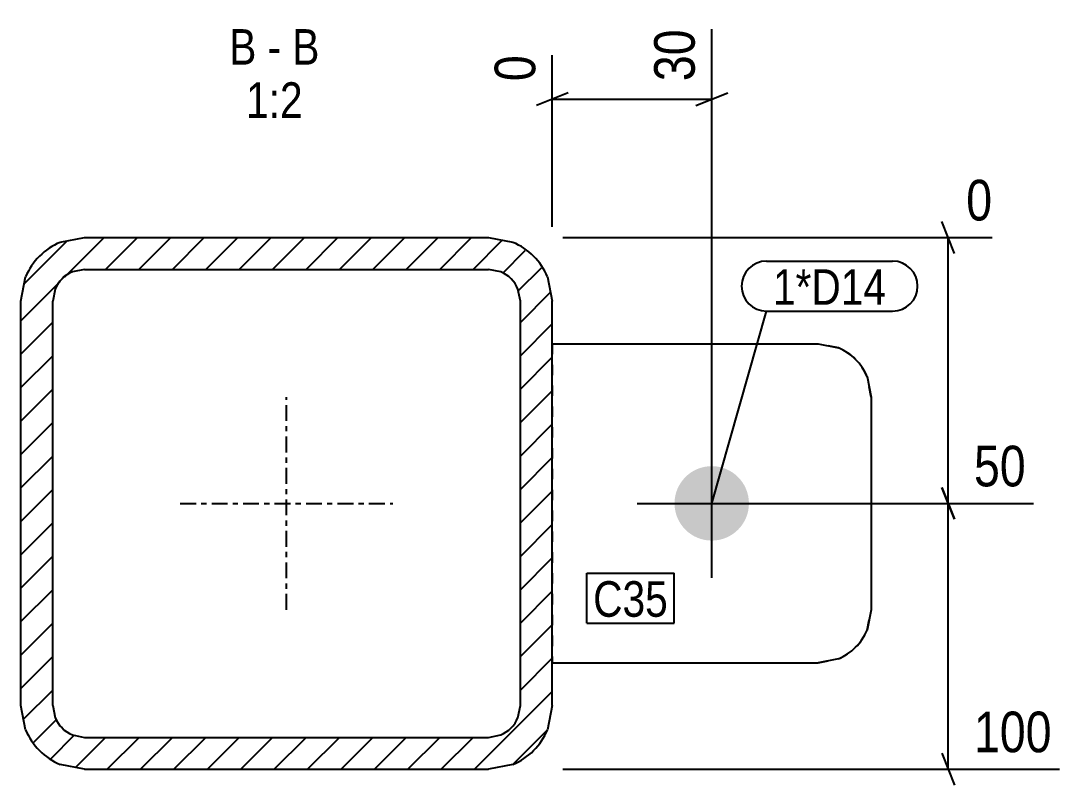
# Model space of a CAD drawing. Header units: millimetres. Extents: x 23 to 43451, y 3 to 765.
# Drawn here: x 18920.9 to 19116.5, y 4.8 to 148.6 of the extents above; entities that cross this region are included whole.
import ezdxf

# ---------------------------------------------------------------- set-up
doc = ezdxf.new("R2010")
doc.units = ezdxf.units.MM
doc.linetypes.add('DXK_LINE_DOT2', pattern=[3.9198, 1.9599, -1.9599])
doc.linetypes.add('DXK_LINE_DOT3', pattern=[5.9187, 2.979, -0.9799, 0.9799, -0.9799])
for name, color, linetype in [('MÅLSÆTNING', 7, 'Continuous'), ('STÅL', 7, 'Continuous'), ('TEKST', 7, 'Continuous')]:
    doc.layers.add(name, color=color, linetype=linetype)
doc.styles.add('Arial Narrow', font='ARIALN.TTF', dxfattribs={"height": 0.2})

msp = doc.modelspace()

# ---------------------------------------------------------------- hatches: boundary and pattern name
at = {"layer": 'STÅL', "linetype": 'Continuous'}
h = msp.add_hatch(dxfattribs=at)
h.set_pattern_fill('', scale=1.4, style=0, pattern_type=0)
h.set_pattern_definition([(45, (19013.5115, 8.7134), (-3.14309, 3.14309), [])])
h.paths.add_polyline_path([(19008.92, 7.8), (19013.51, 8.71), (19017.4, 11.31), (19020.01, 15.21), (19020.92, 19.8), (19020.92, 95.8), (19020.01, 100.39), (19017.4, 104.29), (19013.51, 106.89), (19008.92, 107.8), (18932.92, 107.8), (18928.33, 106.89), (18924.43, 104.29), (18921.83, 100.39), (18920.92, 95.8), (18920.92, 19.8), (18921.83, 15.21), (18924.43, 11.31), (18928.33, 8.71), (18932.92, 7.8)])
h.paths.add_polyline_path([(18930.62, 14.26), (18928.68, 15.56), (18927.38, 17.5), (18926.92, 19.8), (18926.92, 95.8), (18927.38, 98.1), (18928.68, 100.04), (18930.62, 101.34), (18932.92, 101.8), (19008.92, 101.8), (19011.22, 101.34), (19013.16, 100.04), (19014.46, 98.1), (19014.92, 95.8), (19014.92, 19.8), (19014.46, 17.5), (19013.16, 15.56), (19011.22, 14.26), (19008.92, 13.8), (18932.92, 13.8)])
msp.add_hatch(color=96, dxfattribs=at).paths.add_polyline_path([(19050.92, 64.8, -1), (19050.92, 50.8, -1)])

# ---------------------------------------------------------------- linework, layer by layer
at = {"layer": 'MÅLSÆTNING', "color": 7, "linetype": 'Continuous'}
for p, q in [((19050.92, 59.8), (19050.92, 146.95)), ((19020.92, 109.8), (19020.92, 142.08)), ((19023.92, 135), (19017.92, 132.6)), ((19047.92, 132.6), (19053.92, 135)), ((19020.92, 133.8), (19050.92, 133.8)), ((19096.6, 104.8), (19094.2, 110.8)), ((19022.92, 107.8), (19103.68, 107.8)), ((19095.4, 57.8), (19095.4, 107.8)), ((19094.2, 60.8), (19096.6, 54.8)), ((19096.6, 54.8), (19094.2, 60.8)), ((19052.92, 57.8), (19111.47, 57.8)), ((19052.92, 57.8), (19111.47, 57.8)), ((19095.4, 7.8), (19095.4, 57.8)), ((19094.2, 10.8), (19096.6, 4.8)), ((19022.92, 7.8), (19116.34, 7.8))]:
    msp.add_line(p, q, dxfattribs=at)
at = {"layer": 'STÅL', "color": 2, "linetype": 'Continuous'}
for p, q in [((18928.33, 106.89), (18932.92, 107.8)), ((18932.92, 107.8), (19008.92, 107.8)), ((19008.92, 107.8), (19013.51, 106.89)), ((18932.92, 101.8), (18930.62, 101.34)), ((18932.92, 101.8), (19008.92, 101.8)), ((19011.22, 101.34), (19008.92, 101.8)), ((18920.92, 95.8), (18921.83, 100.39)), ((19020.01, 100.39), (19020.92, 95.8)), ((18927.38, 98.1), (18926.92, 95.8)), ((19014.92, 95.8), (19014.46, 98.1)), ((18920.92, 19.8), (18920.92, 95.8)), ((18926.92, 19.8), (18926.92, 95.8)), ((19014.92, 19.8), (19014.92, 95.8)), ((19020.92, 19.8), (19020.92, 95.8)), ((19020.92, 87.8), (19070.92, 87.8)), ((19070.92, 87.8), (19074.75, 87.04)), ((19080.16, 81.63), (19080.92, 77.8)), ((19080.92, 77.8), (19080.92, 37.8)), ((19080.92, 37.8), (19080.16, 33.97)), ((19020.92, 27.8), (19070.92, 27.8)), ((19074.75, 28.56), (19070.92, 27.8)), ((18921.83, 15.21), (18920.92, 19.8)), ((18926.92, 19.8), (18927.38, 17.5)), ((19014.46, 17.5), (19014.92, 19.8)), ((19020.92, 19.8), (19020.01, 15.21)), ((18930.62, 14.26), (18932.92, 13.8)), ((18932.92, 13.8), (19008.92, 13.8)), ((19008.92, 13.8), (19011.22, 14.26)), ((18932.92, 7.8), (18928.33, 8.71)), ((19013.51, 8.71), (19008.92, 7.8)), ((18932.92, 7.8), (19008.92, 7.8))]:
    msp.add_line(p, q, dxfattribs=at)
at = {"layer": 'STÅL', "color": 7, "linetype": 'DXK_LINE_DOT2'}
for p, q in [((19020.92, 87.8), (19020.92, 27.8)), ((19020.92, 87.8), (19070.92, 87.8)), ((19074.75, 87.04), (19070.92, 87.8)), ((19080.92, 77.8), (19080.16, 81.63)), ((19080.16, 33.97), (19080.92, 37.8)), ((19020.92, 27.8), (19070.92, 27.8)), ((19070.92, 27.8), (19074.75, 28.56))]:
    msp.add_line(p, q, dxfattribs=at)
at = {"layer": 'STÅL', "color": 7, "linetype": 'DXK_LINE_DOT3'}
for p, q in [((18970.92, 37.8), (18970.92, 77.8)), ((18950.92, 57.8), (18990.92, 57.8))]:
    msp.add_line(p, q, dxfattribs=at)
at = {"layer": 'STÅL', "color": 96, "linetype": 'Continuous'}
for p, q in [((19050.92, 43.8), (19050.92, 71.8)), ((19036.92, 57.8), (19064.92, 57.8))]:
    msp.add_line(p, q, dxfattribs=at)
at = {"layer": 'STÅL', "color": 2, "linetype": 'Continuous'}
for centre, radius, start, end in [((18932.92, 95.8), 12, 112.5, 157.5), ((19008.92, 95.8), 12, 22.5, 67.5), ((18932.92, 95.8), 6, 112.5, 157.5), ((19008.92, 95.8), 6, 22.5, 67.5), ((19070.92, 77.8), 10, 22.5, 67.5), ((19070.92, 37.8), 10, 292.5, 337.5), ((18932.92, 19.8), 6, 202.5, 247.5), ((19008.92, 19.8), 6, 292.5, 337.5), ((18932.92, 19.8), 12, 202.5, 247.5), ((19008.92, 19.8), 12, 292.5, 337.5)]:
    msp.add_arc(centre, radius, start, end, dxfattribs=at)
at = {"layer": 'STÅL', "color": 7, "linetype": 'DXK_LINE_DOT2'}
for centre, start, end in [((19070.92, 77.8), 22.5, 67.5), ((19070.92, 37.8), 292.5, 337.5)]:
    msp.add_arc(centre, 10, start, end, dxfattribs=at)
at = {"layer": 'TEKST', "color": 7, "linetype": 'Continuous'}
for p, q in [((19061.24, 103.35), (19084.96, 103.35)), ((19050.92, 57.8), (19061.24, 93.95)), ((19061.24, 93.95), (19084.96, 93.95)), ((19027.41, 44.68), (19043.88, 44.68)), ((19027.41, 35.28), (19027.41, 44.68)), ((19043.88, 35.28), (19043.88, 44.68)), ((19027.41, 35.28), (19043.88, 35.28))]:
    msp.add_line(p, q, dxfattribs=at)
for centre, start, end in [((19061.24, 98.65), 90, 270), ((19084.96, 98.65), 270, 90)]:
    msp.add_arc(centre, 4.7, start, end, dxfattribs=at)

# ---------------------------------------------------------------- wipeouts: each hides what was drawn before it
at = {"color": 0, "linetype": 'Continuous'}
for points, layer in [([(19111.61, 59.4), (19111.61, 70.6), (19098.66, 70.6), (19098.66, 59.4)], 'MÅLSÆTNING'), ([(19116.49, 9.4), (19116.49, 20.6), (19098.66, 20.6), (19098.66, 9.4)], 'MÅLSÆTNING'), ([(18965.25, 140.3), (18965.25, 147.3), (18960.14, 147.3), (18960.14, 140.3)], 'TEKST'), ([(18969.9, 140.3), (18969.9, 147.3), (18967.35, 147.3), (18967.35, 140.3)], 'TEKST'), ([(18977.12, 140.3), (18977.12, 147.3), (18972, 147.3), (18972, 140.3)], 'TEKST'), ([(18973.96, 130.3), (18973.96, 137.3), (18963.3, 137.3), (18963.3, 130.3)], 'TEKST')]:
    msp.add_wipeout(points, dxfattribs=at).dxf.layer = layer
at = {"color": 0}
for points in [[(19083.76, 95.15), (19083.76, 102.15), (19062.44, 102.15), (19062.44, 95.15)], [(19042.68, 36.48), (19042.68, 43.48), (19028.61, 43.48), (19028.61, 36.48)]]:
    msp.add_wipeout(points, dxfattribs=at).dxf.layer = 'TEKST'

# ---------------------------------------------------------------- next in the draw order: texts
at = {"layer": 'MÅLSÆTNING', "color": 3, "linetype": 'Continuous', "style": 'Arial Narrow'}
for s, p in [('50', (19100.26, 61)), ('100', (19100.26, 11))]:
    msp.add_text(s, height=7.635, dxfattribs=at).set_placement(p)
at = {"layer": 'TEKST', "color": 3, "linetype": 'Continuous', "style": 'Arial Narrow'}
for s, height, p in [('B', 6.68, (18960.14, 140.3)), ('B', 6.68, (18972, 140.3)), ('-', 6.68, (18967.35, 140.3)), ('1:2', 6.681, (18963.3, 130.3))]:
    msp.add_text(s, height=height, dxfattribs=at).set_placement(p)

# ---------------------------------------------------------------- next in the draw order: wipeouts: each hides what was drawn before it
at = {"color": 0, "linetype": 'Continuous'}
for points in [[(19049.32, 148.55), (19038.12, 148.55), (19038.12, 135.6), (19049.32, 135.6)], [(19019.32, 143.67), (19008.12, 143.67), (19008.12, 135.6), (19019.32, 135.6)], [(19105.28, 109.4), (19105.28, 120.6), (19097.2, 120.6), (19097.2, 109.4)]]:
    msp.add_wipeout(points, dxfattribs=at).dxf.layer = 'MÅLSÆTNING'
at = {"color": 0}
for points in [[(19083.76, 95.15), (19083.76, 102.15), (19062.44, 102.15), (19062.44, 95.15)], [(19042.68, 36.48), (19042.68, 43.48), (19028.61, 43.48), (19028.61, 36.48)]]:
    msp.add_wipeout(points, dxfattribs=at).dxf.layer = 'TEKST'

# ---------------------------------------------------------------- next in the draw order: texts
at = {"layer": 'MÅLSÆTNING', "color": 3, "linetype": 'Continuous', "style": 'Arial Narrow'}
for s, height, p in [('30', 7.635, (19047.72, 137.2)), ('0', 7.64, (19017.72, 137.2))]:
    msp.add_text(s, height=height, rotation=90.0002, dxfattribs=at).set_placement(p)
msp.add_text('0', height=7.64, dxfattribs=at).set_placement((19098.8, 111))
at = {"layer": 'TEKST', "color": 3, "style": 'Arial Narrow'}
for s, p in [('1*D14', (19062.44, 95.15)), ('C35', (19028.61, 36.48))]:
    msp.add_text(s, height=6.681, dxfattribs=at).set_placement(p)

doc.saveas('drawing.dxf')
